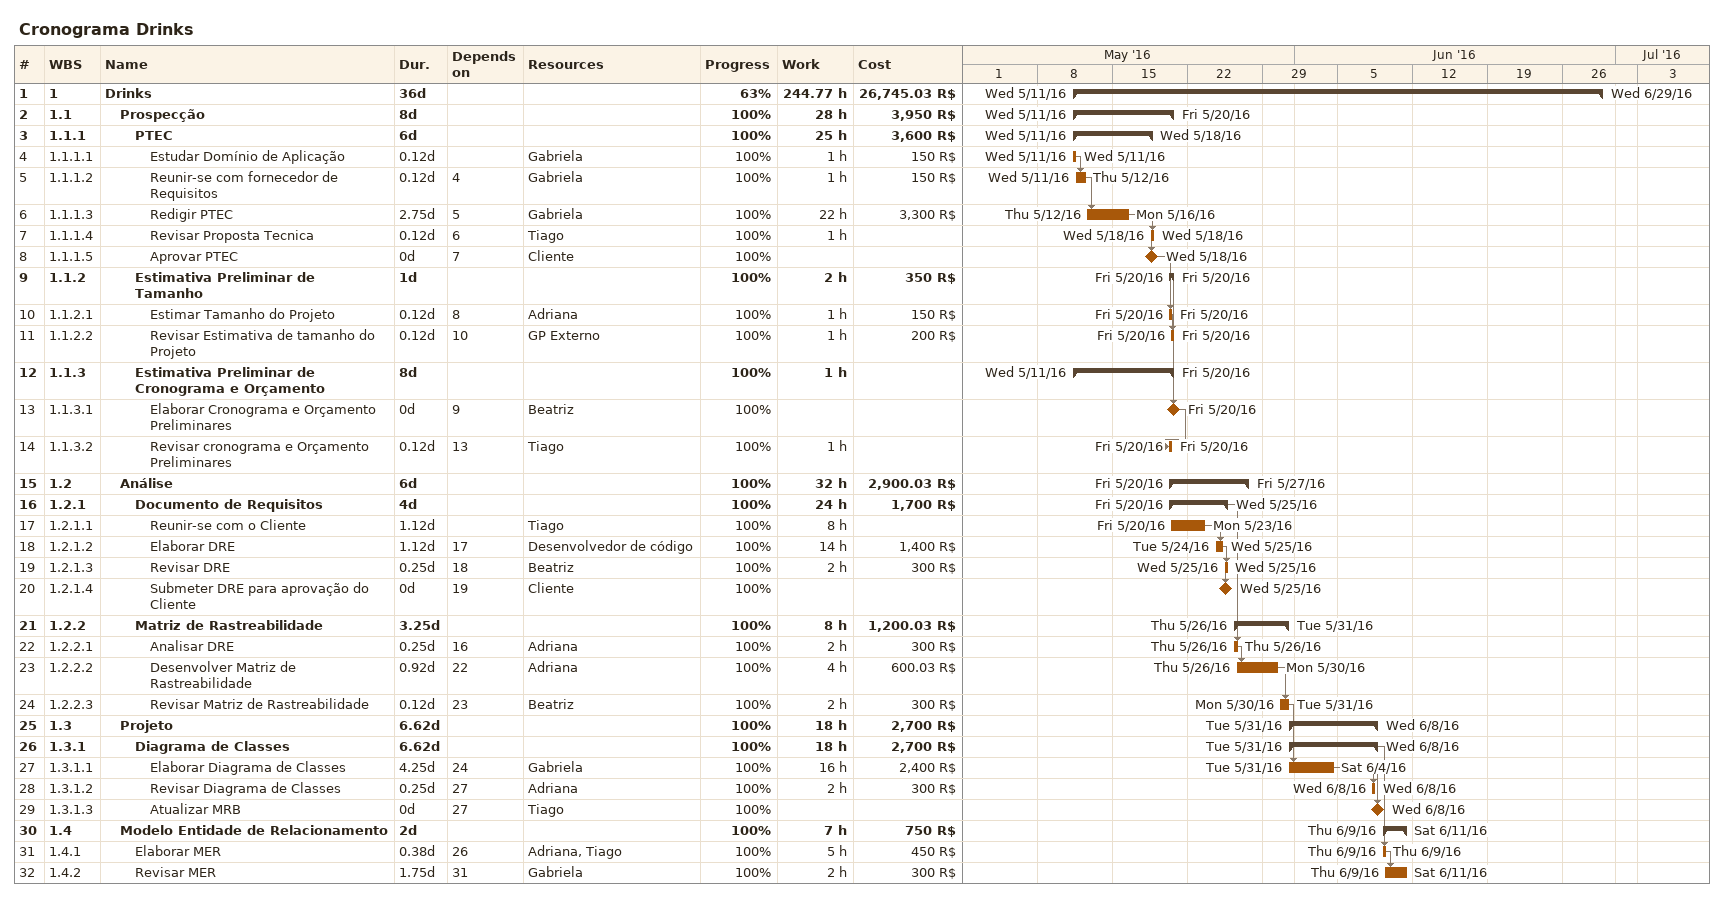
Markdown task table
Cronograma Drinks

| ID | WBS | Task | Duration | Start | Finish | Predecessors | Resources | % complete | Work (h) | Cost (R$) |
|---|---|---|---|---|---|---|---|---|---|---|
| 1 | 1 | **Drinks** | 36d | 2016-05-11 | 2016-06-29 |  |  | 63 | 244.77 | 26745.03 |
| 2 | 1.1 | **Prospecção** | 8d | 2016-05-11 | 2016-05-20 |  |  | 100 | 28 | 3950 |
| 3 | 1.1.1 | **PTEC** | 6d | 2016-05-11 | 2016-05-18 |  |  | 100 | 25 | 3600 |
| 4 | 1.1.1.1 | Estudar Domínio de Aplicação | 0.12d | 2016-05-11 | 2016-05-11 |  | Gabriela | 100 | 1 | 150 |
| 5 | 1.1.1.2 | Reunir-se com fornecedor de Requisitos | 0.12d | 2016-05-11 | 2016-05-12 | 4 | Gabriela | 100 | 1 | 150 |
| 6 | 1.1.1.3 | Redigir PTEC | 2.75d | 2016-05-12 | 2016-05-16 | 5 | Gabriela | 100 | 22 | 3300 |
| 7 | 1.1.1.4 | Revisar Proposta Tecnica | 0.12d | 2016-05-18 | 2016-05-18 | 6 | Tiago | 100 | 1 |  |
| 8 | 1.1.1.5 | Aprovar PTEC | 0d | 2016-05-18 | 2016-05-18 | 7 | Cliente | 100 |  |  |
| 9 | 1.1.2 | **Estimativa Preliminar de Tamanho** | 1d | 2016-05-20 | 2016-05-20 |  |  | 100 | 2 | 350 |
| 10 | 1.1.2.1 | Estimar Tamanho do Projeto | 0.12d | 2016-05-20 | 2016-05-20 | 8 | Adriana | 100 | 1 | 150 |
| 11 | 1.1.2.2 | Revisar Estimativa de tamanho do Projeto | 0.12d | 2016-05-20 | 2016-05-20 | 10 | GP Externo | 100 | 1 | 200 |
| 12 | 1.1.3 | **Estimativa Preliminar de Cronograma e Orçamento** | 8d | 2016-05-11 | 2016-05-20 |  |  | 100 | 1 |  |
| 13 | 1.1.3.1 | Elaborar Cronograma e Orçamento Preliminares | 0d | 2016-05-20 | 2016-05-20 | 9 | Beatriz | 100 |  |  |
| 14 | 1.1.3.2 | Revisar cronograma e Orçamento Preliminares | 0.12d | 2016-05-20 | 2016-05-20 | 13 | Tiago | 100 | 1 |  |
| 15 | 1.2 | **Análise** | 6d | 2016-05-20 | 2016-05-27 |  |  | 100 | 32 | 2900.03 |
| 16 | 1.2.1 | **Documento de Requisitos** | 4d | 2016-05-20 | 2016-05-25 |  |  | 100 | 24 | 1700 |
| 17 | 1.2.1.1 | Reunir-se com o Cliente | 1.12d | 2016-05-20 | 2016-05-23 |  | Tiago | 100 | 8 |  |
| 18 | 1.2.1.2 | Elaborar DRE | 1.12d | 2016-05-24 | 2016-05-25 | 17 | Desenvolvedor de código | 100 | 14 | 1400 |
| 19 | 1.2.1.3 | Revisar DRE | 0.25d | 2016-05-25 | 2016-05-25 | 18 | Beatriz | 100 | 2 | 300 |
| 20 | 1.2.1.4 | Submeter DRE para aprovação do Cliente | 0d | 2016-05-25 | 2016-05-25 | 19 | Cliente | 100 |  |  |
| 21 | 1.2.2 | **Matriz de Rastreabilidade** | 3.25d | 2016-05-26 | 2016-05-31 |  |  | 100 | 8 | 1200.03 |
| 22 | 1.2.2.1 | Analisar DRE | 0.25d | 2016-05-26 | 2016-05-26 | 16 | Adriana | 100 | 2 | 300 |
| 23 | 1.2.2.2 | Desenvolver Matriz de Rastreabilidade | 0.92d | 2016-05-26 | 2016-05-30 | 22 | Adriana | 100 | 4 | 600.03 |
| 24 | 1.2.2.3 | Revisar Matriz de Rastreabilidade | 0.12d | 2016-05-30 | 2016-05-31 | 23 | Beatriz | 100 | 2 | 300 |
| 25 | 1.3 | **Projeto** | 6.62d | 2016-05-31 | 2016-06-08 |  |  | 100 | 18 | 2700 |
| 26 | 1.3.1 | **Diagrama de Classes** | 6.62d | 2016-05-31 | 2016-06-08 |  |  | 100 | 18 | 2700 |
| 27 | 1.3.1.1 | Elaborar Diagrama de Classes | 4.25d | 2016-05-31 | 2016-06-04 | 24 | Gabriela | 100 | 16 | 2400 |
| 28 | 1.3.1.2 | Revisar Diagrama de Classes | 0.25d | 2016-06-08 | 2016-06-08 | 27 | Adriana | 100 | 2 | 300 |
| 29 | 1.3.1.3 | Atualizar MRB | 0d | 2016-06-08 | 2016-06-08 | 27 | Tiago | 100 |  |  |
| 30 | 1.4 | **Modelo Entidade de Relacionamento** | 2d | 2016-06-09 | 2016-06-11 |  |  | 100 | 7 | 750 |
| 31 | 1.4.1 | Elaborar MER | 0.38d | 2016-06-09 | 2016-06-09 | 26 | Adriana, Tiago | 100 | 5 | 450 |
| 32 | 1.4.2 | Revisar MER | 1.75d | 2016-06-09 | 2016-06-11 | 31 | Gabriela | 100 | 2 | 300 |
